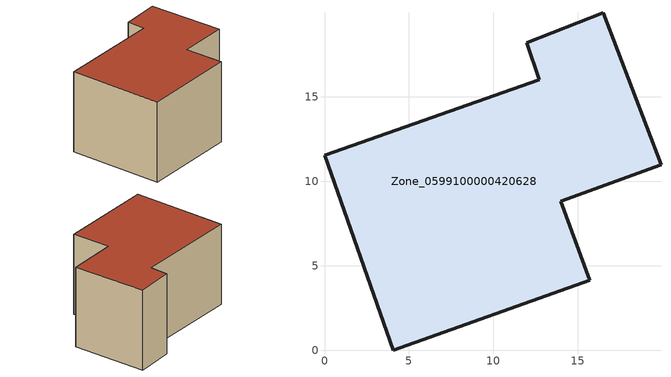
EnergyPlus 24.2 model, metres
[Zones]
Zone_0599100000420628
 floor ground (C_G): 15.71,4.14 4.06,0 0,11.56 12.7,16.02 11.97,18.21 16.5,19.99 19.91,11 13.99,8.84 z1.24
 wall outside (C_F): 19.91,11 16.5,19.99 11.97,18.21 12.7,16.02 0,11.56 4.06,0 15.71,4.14 13.99,8.84 19.91,11 z1.24:11.85
 roof outside (C_R): 0,11.56 4.06,0 15.71,4.14 13.99,8.84 19.91,11 16.5,19.99 11.97,18.21 12.7,16.02 z11.85
[BUILDING]
Pand.0599100000420628: North Axis=0; Terrain=City; Loads Convergence Tolerance Value=0.04; Temperature Convergence Tolerance Value=0.4; Solar Distribution=FullExterior; Maximum Number of Warmup Days=25; Minimum Number of Warmup Days=1
[Site:Location]
Rotterdam.The.Hague.AP_ZH_NLD Design_Conditions: Latitude=51.96; Longitude=4.45; Time Zone=1; Elevation=-4.5
[SITE:GROUNDTEMPERATURE:BUILDINGSURFACE]
18, 18, 18, 18, 18, 18, 18, 18, 18, 18, 18, 18
[MATERIAL] Thermal Absorptance=0.9; Solar Absorptance=0.7; Visible Absorptance=0.7
Name | Roughness | Thickness | Conductivity | Density | Specific Heat
G.TC.1946 | MediumSmooth | 0.15 | 1 | 540 | 1210
F.TC.1946 | Rough | 0.3 | 0.857143 | 1920 | 840
R.TC.1946 | MediumRough | 0.2 | 0.909091 | 1500 | 1000
[CONSTRUCTION]
C_G: G.TC.1946
C_F: F.TC.1946
C_R: R.TC.1946
[ZONE]
Zone_0599100000420628: Type=1; Multiplier=1; Ceiling Height=Autocalculate; Volume=Autocalculate; Floor Area=autocalculate; Part of Total Floor Area=Yes
[ZONEINFILTRATION:DESIGNFLOWRATE]
Infil_Zone_0599100000420628: Zone or ZoneList or Space or SpaceList=Zone_0599100000420628; Schedule=AlwaysOn; Design Flow Rate Calculation Method=Flow/Area; Flow Rate per Floor Area=0.003; Constant Term Coefficient=1; Temperature Term Coefficient=0; Velocity Term Coefficient=0; Velocity Squared Term Coefficient=0
[HVACTEMPLATE:ZONE:IDEALLOADSAIRSYSTEM]
Zone_0599100000420628: Maximum Heating Supply Air Temperature=50; Minimum Cooling Supply Air Temperature=13; Maximum Heating Supply Air Humidity Ratio=0.0156; Minimum Cooling Supply Air Humidity Ratio=0.0077; Heating Limit=NoLimit; Cooling Limit=NoLimit; Dehumidification Control Type=ConstantSensibleHeatRatio; Cooling Sensible Heat Ratio=0.7; Dehumidification Setpoint=60; Humidification Control Type=None; Humidification Setpoint=30; Outdoor Air Method=None; Outdoor Air Flow Rate per Person=0.00944; Outdoor Air Flow Rate per Zone Floor Area=0; Outdoor Air Flow Rate per Zone=0; Demand Controlled Ventilation Type=None; Outdoor Air Economizer Type=NoEconomizer; Heat Recovery Type=None; Sensible Heat Recovery Effectiveness=0.7; Latent Heat Recovery Effectiveness=0.65
[ZONECONTROL:THERMOSTAT]
ThermostatControl_Zone_0599100000420628: Zone or ZoneList=Zone_0599100000420628; Control Type Schedule=DualSetpointControlType; Control 1=Thermostat_Zone_0599100000420628; Temperature Difference Between Cutout And Setpoint=0
[THERMOSTATSETPOINT:DUALSETPOINT]
Thermostat_Zone_0599100000420628: Heating Setpoint Temperature Schedule=HeatingSetpoint_Zone_0599100000420628; Cooling Setpoint Temperature Schedule=CoolingSetpoint_Zone_0599100000420628
[SCHEDULE:COMPACT]
HeatingSetpoint_Zone_0599100000420628: Through: 12/31, For: AllDays, Until: 24:00, 21
CoolingSetpoint_Zone_0599100000420628: Through: 12/31, For: AllDays, Until: 24:00, 24
DualSetpointControlType: Through: 12/31, For: AllDays, Until: 24:00, 4
AlwaysOn: Through: 12/31, For: AllDays, Until: 24:00, 1
